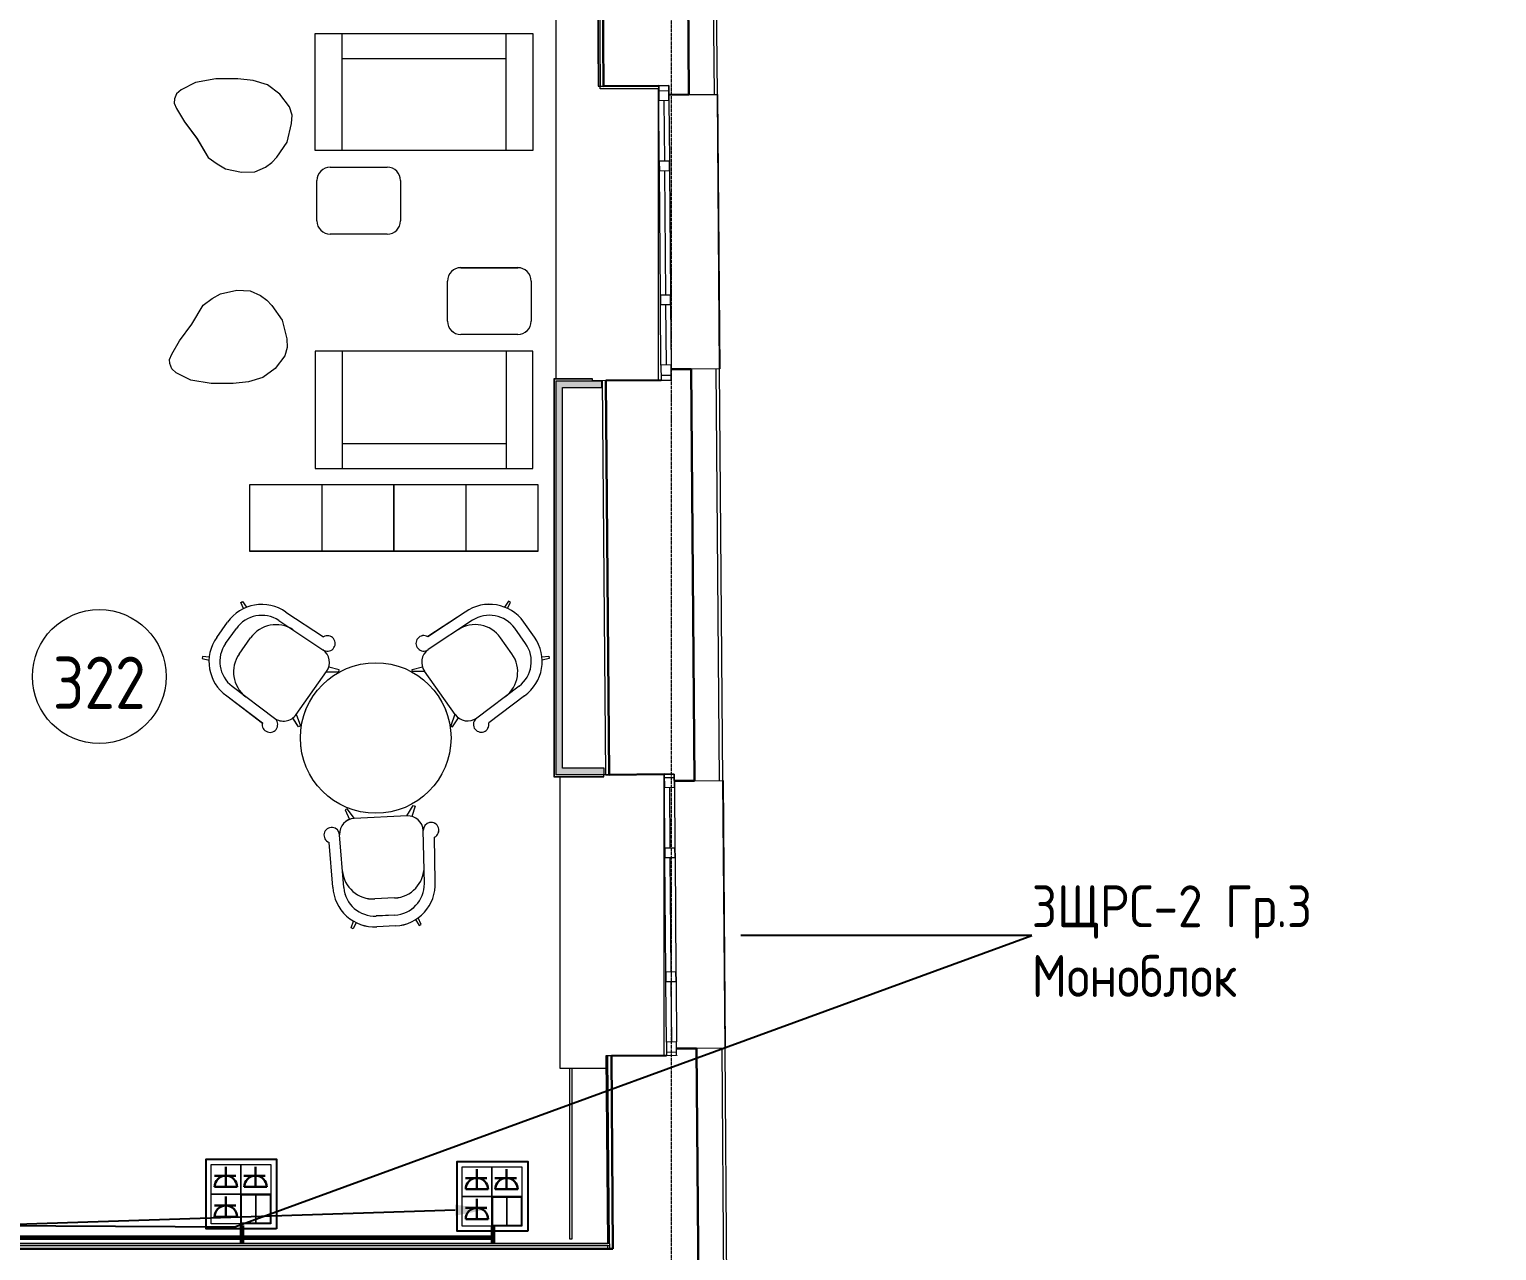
# Model space of a CAD drawing. Header units: millimetres. Extents: x -32 to 417638015, y -35 to 175284279.
# Drawn here: x 1088350 to 1097118, y 72354 to 79653 of the extents above; entities that cross this region are included whole.
import ezdxf
from ezdxf import colors
from ezdxf.entities.mleader import LeaderData, LeaderLine
from ezdxf.math import Vec2, Vec3

# ---------------------------------------------------------------- set-up
doc = ezdxf.new("R2010")
doc.units = ezdxf.units.MM
doc.linetypes.add('ADSK_Линия сетки', pattern=[25, 20, -2.5, 0, -2.5])
for name, color, linetype, lineweight in [('_ Окна', 7, 'Continuous', 9), ('_ЭМ_В полу', 26, 'Кабель в трубе', 60), ('_ЭМ_гофра', 5, 'Continuous', 60), ('_ЭМ_ТХобщее_слой', 7, 'Continuous', 30), ('Аннотация', 7, 'Continuous', 18), ('Окна', 7, 'Continuous', 9), ('Оси', 253, 'Continuous', 9), ('Перекрытие', 7, 'Continuous', 18), ('Стены внутренние', 7, 'Continuous', 18), ('Стены наружные', 7, 'Continuous', 18), ('Стены несущие', 7, 'Continuous', 30), ('Стены отделка', 7, 'Continuous', 30), ('Стены штриховка', 7, 'Continuous', 9), ('ТХ', 5, 'Continuous', 0), ('ШТРИХОВКА', 252, 'Continuous', 15), ('Электро', 250, 'Continuous', 25), ('ЭОМ_Кабель для СУП', 150, 'Continuous', 9)]:
    doc.layers.add(name, color=color, linetype=linetype, lineweight=lineweight)
for name, color, linetype in [('_ЭМ_Надписи', 7, 'Continuous'), ('ВНУТРЯНКА', 1, 'Continuous'), ('ЭОМ_Лотки рабочие', 5, 'Continuous')]:
    doc.layers.add(name, color=color, linetype=linetype)
doc.layers.add('PDF _ЭОМ _розетки', color=7, linetype='Continuous', true_color=0xeb0000)
doc.layers.add('Линии', color=7, linetype='Continuous', lineweight=9, true_color=0x00a600)
doc.styles.add('GOST Common', font='GOST_Common.ttf', dxfattribs={"width": 0.9, "height": 350})
doc.styles.add('ЭОМ', font='isocpeur.ttf', dxfattribs={"width": 0.85, "height": 250})
doc.linetypes.add('Кабель в трубе', pattern='A,8,[133,ltypeshp.shx,S=1,R=0,X=10,Y=1.3],-3,[130,ltypeshp.shx,S=1.5,R=-45,X=-1.5,Y=0],8', length=19)

# ---------------------------------------------------------------- blocks, each defined once
blk = doc.blocks.new('ТХ 3 этаж')
at = {"color": 8, "linetype": 'Continuous', "lineweight": 18}
for p, q in [((60293.3, 24500.7), (60304.5, 24506.7)), ((60310.9, 24463.7), (60293.3, 24500.7)), ((60304.5, 24506.7), (60328, 24471.1)), ((61893.8, 24507.5), (61870.3, 24472)), ((61887.4, 24464.6), (61905, 24501.5)), ((61905, 24501.5), (61893.8, 24507.5)), ((60149.9, 24291.5), (60214.3, 24382.4)), ((60520.6, 24392.6), (60784.7, 24217.2)), ((60563.8, 24442), (60787.5, 24294.9)), ((61634.5, 24442.9), (61410.8, 24295.7)), ((61677.7, 24393.5), (61413.6, 24218.1)), ((62048.4, 24292.3), (61984, 24383.2)), ((60203, 24254), (60267.3, 24344.7)), ((60284.2, 24192), (60352.7, 24288.7)), ((61914.1, 24192.8), (61845.6, 24289.5)), ((61995.3, 24254.9), (61931, 24345.6)), ((60064.5, 24177.7), (60062.6, 24165.2)), ((60062.6, 24165.2), (60103.9, 24154.8)), ((60105.2, 24173.4), (60064.5, 24177.7)), ((60881, 24098.3), (60819.6, 24113.7)), ((61317.3, 24099.1), (61378.7, 24114.5)), ((62093.1, 24174.2), (62133.8, 24178.6)), ((62135.7, 24166), (62094.4, 24155.6)), ((62133.8, 24178.6), (62135.7, 24166)), ((60624.3, 23830.2), (60806.8, 24087.8)), ((60805.6, 24086.2), (60879, 24085.7)), ((60879, 24085.7), (60881, 24098.3)), ((61319.3, 24086.5), (61317.3, 24099.1)), ((61392.7, 24087), (61319.3, 24086.5)), ((61574, 23831.1), (61391.5, 24088.7)), ((60209.5, 23942), (60422.6, 23779.7)), ((60241.8, 23999.1), (60494.8, 23808.1)), ((61956.5, 23999.9), (61703.5, 23809)), ((61988.8, 23942.9), (61775.7, 23780.6)), ((60639, 23756.7), (60604.1, 23809.6)), ((60625.4, 23831.9), (60650.3, 23762.8)), ((60650.3, 23762.8), (60639, 23756.7)), ((61572.9, 23832.7), (61548, 23763.6)), ((61548, 23763.6), (61559.3, 23757.6)), ((61559.3, 23757.6), (61594.2, 23810.4)), ((60928.8, 23267.2), (60917.7, 23261)), ((60917.7, 23261), (60943.5, 23203.2)), ((60973.8, 23209.2), (60928.8, 23267.2)), ((61285, 23224.7), (61324, 23287)), ((61335.7, 23281.8), (61315.7, 23221.8)), ((61324, 23287), (61335.7, 23281.8)), ((61287, 23224.8), (60971.8, 23209.1)), ((60843.5, 22799.1), (60820.9, 23066)), ((60909, 22795.8), (60883.7, 23111.7)), ((61390.7, 22819.8), (61384.4, 23136.7)), ((61455.5, 22829.7), (61451.4, 23097.5)), ((61212.8, 22733.9), (61094.5, 22728)), ((61214.3, 22631.7), (61103.2, 22626.2)), ((60952.9, 22555.4), (60966.3, 22595.8)), ((60964.6, 22550.2), (60952.9, 22555.4)), ((60982.7, 22586.9), (60964.6, 22550.2)), ((61217.6, 22566.8), (61106.4, 22561.3)), ((61338.1, 22604.7), (61359.8, 22570)), ((61370.9, 22576.2), (61353.5, 22615.1)), ((61359.8, 22570), (61370.9, 22576.2))]:
    blk.add_line(p, q, dxfattribs=at)
for centre, radius, start, end in [((60418.8, 24237.5), 250.7, 54.68371, 144.68371), ((61779.5, 24238.3), 250.7, 35.31629, 125.31629), ((60418.8, 24237.4), 185.7, 56.72912, 144.68371), ((61779.5, 24238.2), 185.7, 35.31629, 123.27088), ((60354.4, 24146.6), 250.7, 144.68371, 234.68371), ((60504.2, 24181.3), 185.7, 56.72912, 144.68371), ((60811.5, 24255.1), 46.4, 234.68371, 121.10553), ((61386.8, 24256), 46.4, 58.89447, 305.31629), ((61694.1, 24182.2), 185.7, 35.31629, 123.27088), ((61843.9, 24147.4), 250.7, 305.31629, 35.31629), ((60354.5, 24146.7), 185.7, 144.68371, 232.6383), ((60731, 24141.5), 92.8, 324.68371, 54.68371), ((61467.3, 24142.3), 92.8, 125.31629, 215.31629), ((61843.8, 24147.5), 185.7, 307.3617, 35.31629), ((60435.7, 24084.6), 185.7, 144.68371, 232.6383), ((61762.6, 24085.5), 185.7, 307.3617, 35.31629), ((60468, 23770.3), 46.4, 168.26189, 54.68371), ((60548.5, 23883.9), 92.8, 234.68371, 324.68371), ((61649.8, 23884.8), 92.8, 215.31629, 305.31629), ((61730.3, 23771.1), 46.4, 125.31629, 11.73811), ((60837.3, 23109.4), 46.4, 2.85855, 249.28037), ((60976.4, 23116.4), 92.8, 92.85855, 182.85855), ((61291.7, 23132.1), 92.8, 2.85855, 92.85855), ((61430.8, 23139), 46.4, 296.43673, 182.85855), ((61085.2, 22913.5), 185.7, 184.90396, 272.85855), ((61203.6, 22919.4), 185.7, 272.85855, 0.81314), ((61093.9, 22811.6), 250.7, 182.85855, 272.85855), ((61094, 22811.6), 185.7, 184.90396, 272.85855), ((61205, 22817.2), 185.7, 272.85855, 0.81314), ((61205.1, 22817.2), 250.7, 272.85855, 2.85855)]:
    blk.add_arc(centre, radius, start, end, dxfattribs=at)
at = {"layer": 'ТХ', "color": 8}
for p, q in [((60898.6, 27201.2), (60898.6, 27901.2)), ((61878.6, 27201.2), (61878.6, 27901.2)), ((60898.6, 27751.2), (61878.6, 27751.2)), ((60898.6, 26001.2), (60898.6, 25301.2)), ((61878.6, 26001.2), (61878.6, 25301.2)), ((60898.6, 25451.2), (61878.6, 25451.2)), ((60778.3, 25205.7), (60778.3, 24805.7)), ((61638.3, 25205.7), (61638.3, 24805.7))]:
    blk.add_line(p, q, dxfattribs=at)
for points in [[(60738.6, 27901.2), (62038.6, 27901.2), (62038.6, 27201.2), (60738.6, 27201.2)], [(60738.6, 25301.2), (62038.6, 25301.2), (62038.6, 26001.2), (60738.6, 26001.2)], [(60348.3, 25205.7), (61208.3, 25205.7), (61208.3, 24805.7), (60348.3, 24805.7)], [(61208.3, 25205.7), (62068.3, 25205.7), (62068.3, 24805.7), (61208.3, 24805.7)]]:
    blk.add_lwpolyline(points, close=True, dxfattribs=at)
at = {"layer": 'ТХ', "color": 8, "lineweight": 0}
for points in [[(60276.5, 27629.5), (60145.6, 27629.3), (60023.9, 27608), (59936.7, 27564.3), (59909.7, 27540.1), (59897.7, 27510.1), (59896.2, 27484.5), (59909.8, 27452.9), (59956.6, 27373.3), (60030.4, 27274.2), (60098.3, 27160), (60152.5, 27121), (60202.2, 27092.5), (60298.4, 27071.6), (60378.1, 27074.8), (60441.2, 27101.9), (60478.8, 27130.6), (60508.8, 27162.2), (60570.3, 27251), (60597.2, 27362.3), (60600.1, 27413.5), (60585, 27463.1), (60527.7, 27538.2), (60454, 27593.7), (60368.2, 27619.1)], [(60247.6, 25808), (60116.8, 25808.2), (59995, 25829.5), (59907.9, 25873.2), (59880.8, 25897.3), (59868.9, 25927.4), (59867.4, 25953), (59881, 25984.6), (59927.7, 26064.2), (60001.6, 26163.3), (60069.5, 26277.5), (60123.7, 26316.5), (60173.3, 26345), (60269.6, 26365.9), (60349.3, 26362.7), (60412.4, 26335.6), (60450, 26306.9), (60480, 26275.3), (60541.5, 26186.5), (60568.4, 26075.1), (60571.3, 26024), (60556.2, 25974.4), (60498.9, 25899.3), (60425.1, 25843.8), (60339.4, 25818.4)]]:
    blk.add_lwpolyline(points, close=True, dxfattribs=at)
at = {"layer": 'ТХ', "color": 8}
for points in [[(60828.6, 27101.2), (61168.6, 27101.2)], [(60748.6, 26781.2), (60748.6, 27021.2)], [(61248.6, 27021.2), (61248.6, 26781.2)], [(61168.6, 26701.2), (60828.6, 26701.2)], [(61608.6, 26501.2), (61948.6, 26501.2)], [(61528.6, 26181.2), (61528.6, 26421.2)], [(62028.6, 26421.2), (62028.6, 26181.2)], [(61948.6, 26101.2), (61608.6, 26101.2)]]:
    blk.add_lwpolyline(points, dxfattribs=at)
blk.add_circle((61100, 23690.2), 450, dxfattribs=at)
for centre, start, end in [((60828.6, 27021.2), 90, 180), ((61168.6, 27021.2), 0, 90), ((60828.6, 26781.2), 180, 270), ((61168.6, 26781.2), 270, 0), ((61608.6, 26421.2), 90, 180), ((61948.6, 26421.2), 0, 90), ((61608.6, 26181.2), 180, 270), ((61948.6, 26181.2), 270, 0)]:
    blk.add_arc(centre, 80, start, end, dxfattribs=at)
blk = doc.blocks.new('План 3 этажа')
at = {"layer": 'Стены внутренние'}
for points in [[(55188.195, 23588.356), (55205.237, 23588.356), (55205.237, 25943.31), (55165.237, 25943.31), (55165.237, 23588.356)], [(55430.146, 25903.31), (55439.738, 25903.31), (55439.738, 25943.31), (55205.237, 25943.31), (55205.237, 25903.31), (55410.179, 25903.31)], [(55205.237, 23588.356), (55455.035, 23588.747), (55455.035, 23628.356), (55205.237, 23628.356)]]:
    blk.add_hatch(color=8, dxfattribs=at).paths.add_polyline_path(points)
at = {"layer": '_ Окна', "color": 8, "lineweight": 18}
for p, q in [((55780.011, 27707.443), (55840.009, 27707.928)), ((55780.739, 27617.446), (55780.011, 27707.443)), ((55840.009, 27707.928), (55840.737, 27617.931)), ((55840.737, 27617.931), (55780.739, 27617.446)), ((55783.65, 27257.457), (55843.648, 27257.943)), ((55784.135, 27197.459), (55783.65, 27257.457)), ((55844.133, 27197.945), (55784.135, 27197.459)), ((55843.648, 27257.943), (55844.133, 27197.945)), ((55790.12, 26457.484), (55850.118, 26457.969)), ((55790.605, 26397.486), (55790.12, 26457.484)), ((55850.603, 26397.971), (55790.605, 26397.486)), ((55850.118, 26457.969), (55850.603, 26397.971)), ((55853.515, 26037.983), (55793.517, 26037.497)), ((55793.517, 26037.497), (55794.245, 25947.5)), ((55854.243, 25947.985), (55853.515, 26037.983)), ((55794.245, 25947.5), (55854.243, 25947.985)), ((55813.299, 23591.577), (55873.297, 23592.063)), ((55813.946, 23511.58), (55813.299, 23591.577)), ((55873.297, 23592.063), (55873.944, 23512.065)), ((55873.944, 23512.065), (55813.946, 23511.58)), ((55816.857, 23151.592), (55876.855, 23152.077)), ((55817.342, 23091.594), (55816.857, 23151.592)), ((55876.855, 23152.077), (55877.34, 23092.079)), ((55877.34, 23092.079), (55817.342, 23091.594)), ((55822.842, 22411.616), (55882.84, 22412.101)), ((55823.327, 22351.618), (55822.842, 22411.616)), ((55882.84, 22412.101), (55883.325, 22352.103)), ((55883.325, 22352.103), (55823.327, 22351.618)), ((55886.237, 21992.115), (55826.239, 21991.63)), ((55826.239, 21991.63), (55826.886, 21911.632)), ((55886.884, 21912.117), (55886.237, 21992.115)), ((55826.886, 21911.632), (55886.884, 21912.117))]:
    blk.add_line(p, q, dxfattribs=at)
at = {"layer": '_ Окна', "color": 8}
for p, q in [((55780.253, 27677.444), (55840.251, 27677.929)), ((55810.738, 27617.688), (55813.649, 27257.7)), ((55814.134, 27197.702), (55820.119, 26457.726)), ((55820.604, 26397.728), (55823.516, 26037.74)), ((55794.002, 25977.499), (55854, 25977.985)), ((55813.46, 23571.578), (55873.458, 23572.063)), ((55843.945, 23511.823), (55846.856, 23151.834)), ((55847.341, 23091.836), (55852.841, 22411.858)), ((55853.326, 22351.86), (55856.238, 21991.872)), ((55826.724, 21931.632), (55886.722, 21932.117))]:
    blk.add_line(p, q, dxfattribs=at)
at = {"layer": 'Линии', "color": 8}
blk.add_circle((52437.452, 24175.802), 400, dxfattribs=at)
at = {"layer": 'Окна', "color": 8}
for p, q in [((55840.009, 27707.928), (55780.011, 27707.443)), ((55780.011, 27707.443), (55780.739, 27617.446)), ((55840.737, 27617.931), (55840.009, 27707.928)), ((55783.65, 27257.457), (55780.739, 27617.446)), ((55840.737, 27617.931), (55843.648, 27257.943)), ((55783.65, 27257.457), (55784.135, 27197.459)), ((55790.12, 26457.484), (55784.135, 27197.459)), ((55844.133, 27197.945), (55843.648, 27257.943)), ((55844.133, 27197.945), (55850.118, 26457.969)), ((55790.12, 26457.484), (55790.605, 26397.486)), ((55793.517, 26037.497), (55790.605, 26397.486)), ((55850.603, 26397.971), (55850.118, 26457.969)), ((55850.603, 26397.971), (55853.515, 26037.983)), ((55793.517, 26037.497), (55794.245, 25947.5)), ((55854.243, 25947.985), (55853.515, 26037.983)), ((55794.245, 25947.5), (55854.243, 25947.985)), ((55873.297, 23592.063), (55813.299, 23591.577)), ((55813.299, 23591.577), (55813.946, 23511.58)), ((55873.944, 23512.065), (55873.297, 23592.063)), ((55816.857, 23151.592), (55813.946, 23511.58)), ((55873.944, 23512.065), (55876.855, 23152.077)), ((55816.857, 23151.592), (55817.342, 23091.594)), ((55877.34, 23092.079), (55876.855, 23152.077)), ((55822.842, 22411.616), (55817.342, 23091.594)), ((55877.34, 23092.079), (55882.84, 22412.101)), ((55822.842, 22411.616), (55823.327, 22351.618)), ((55883.325, 22352.103), (55882.84, 22412.101)), ((55826.239, 21991.63), (55823.327, 22351.618)), ((55883.325, 22352.103), (55886.237, 21992.115)), ((55826.239, 21991.63), (55826.886, 21911.632)), ((55886.884, 21912.117), (55886.237, 21992.115)), ((55826.886, 21911.632), (55886.884, 21912.117))]:
    blk.add_line(p, q, dxfattribs=at)
at = {"layer": 'Оси', "color": 8, "linetype": 'ADSK_Линия сетки'}
blk.add_line((55856.908, -3523.688), (55856.908, 43515.246), dxfattribs=at)
at = {"layer": 'Перекрытие', "color": 8}
for p, q in [((55165.237, 31934.12), (55165.237, 25955.31)), ((55430.146, 27689.261), (55430.022, 27704.612)), ((55779.366, 27689.261), (55430.146, 27689.261)), ((55779.366, 25947.38), (55779.366, 27689.261)), ((55439.738, 25929.261), (55444.381, 25929.261)), ((55812.654, 23587.772), (55451.318, 23587.772)), ((55812.654, 21911.327), (55812.654, 23587.772)), ((55188.195, 23576.517), (55188.195, 21834.474)), ((55188.195, 21834.474), (55465.498, 21834.474))]:
    blk.add_line(p, q, dxfattribs=at)
at = {"layer": 'Стены внутренние', "color": 8}
for p, q in [((55248.195, 20812.96), (55248.195, 21834.474)), ((55260.195, 21834.474), (55260.195, 20812.96)), ((55260.195, 20812.96), (55248.195, 20812.96))]:
    blk.add_line(p, q, dxfattribs=at)
at = {"layer": 'Стены наружные', "color": 8}
for p, q in [((56130.302, 27654.274), (56131.302, 27654.282)), ((56143.526, 26015.218), (56130.302, 27654.274)), ((56130.444, 27655.275), (56143.707, 26015.329)), ((56131.302, 27654.282), (56144.533, 26014.335)), ((56144.533, 26014.335), (56143.533, 26014.327)), ((55463.313, 23588.356), (55455.035, 23588.356)), ((56163.38, 23554.407), (56164.38, 23554.415)), ((56176.288, 21954.459), (56163.38, 23554.407)), ((56163.611, 23554.409), (56176.551, 21954.462)), ((56164.38, 23554.415), (56177.288, 21954.467)), ((56177.288, 21954.467), (56176.288, 21954.459))]:
    blk.add_line(p, q, dxfattribs=at)
at = {"layer": 'Стены несущие', "color": 8}
for p, q in [((55939.94, 30189.815), (55960.45, 27653.9)), ((55430.199, 30155.691), (55450.021, 27704.774)), ((55450.021, 27704.774), (55780.011, 27707.443)), ((55840.453, 27652.93), (55960.45, 27653.9)), ((55973.713, 26013.954), (55853.717, 26012.983)), ((55973.713, 26013.954), (55993.616, 23553.034)), ((55794.245, 25947.5), (55464.255, 25944.831)), ((55464.255, 25944.831), (55483.309, 23588.908)), ((55483.309, 23588.908), (55813.299, 23591.577)), ((55873.62, 23552.064), (55993.616, 23553.034)), ((56006.556, 21953.087), (55886.56, 21952.116)), ((56006.556, 21953.087), (56026.249, 19518.168)), ((55826.886, 21911.632), (55496.896, 21908.963)), ((55506.233, 20754.474), (55496.896, 21908.963)), ((55886.892, 21911.118), (55886.884, 21912.117)), ((55506.233, 20754.474), (50473.214, 20754.474))]:
    blk.add_line(p, q, dxfattribs=at)
at = {"layer": 'Стены отделка', "color": 8, "lineweight": 9}
for p, q in [((56130.444, 27655.275), (56109.934, 30191.19)), ((55398.2, 30155.433), (55418.022, 27704.515)), ((55418.022, 27704.515), (55450.021, 27704.774)), ((55960.45, 27653.9), (56130.444, 27655.275)), ((55153.237, 25953.31), (55153.237, 23578.356)), ((55384.168, 25955.31), (55155.237, 25955.31)), ((55384.258, 25944.184), (55384.168, 25955.31)), ((56143.707, 26015.329), (55973.713, 26013.954)), ((56163.611, 23554.409), (56143.707, 26015.329)), ((55165.237, 25943.31), (55165.237, 23588.356)), ((55165.237, 25943.31), (55444.267, 25943.31)), ((55205.237, 23628.356), (55205.237, 25903.31)), ((55205.237, 25903.31), (55439.738, 25903.31)), ((55464.255, 25944.831), (55384.258, 25944.184)), ((55439.738, 25903.31), (55439.738, 25943.31)), ((55463.31, 23588.747), (55444.256, 25944.67)), ((55455.035, 23588.356), (55165.237, 23588.356)), ((55455.035, 23628.356), (55205.237, 23628.356)), ((55451.41, 23576.356), (55451.313, 23588.356)), ((55455.035, 23588.356), (55455.035, 23628.356)), ((55463.31, 23588.747), (55483.309, 23588.908)), ((55155.237, 23576.356), (55451.41, 23576.356)), ((55993.616, 23553.034), (56163.611, 23554.409)), ((56176.551, 21954.462), (56006.556, 21953.087)), ((56196.243, 19519.543), (56176.551, 21954.462)), ((55496.896, 21908.963), (55464.897, 21908.705)), ((55464.897, 21908.705), (55473.974, 20786.474)), ((55476.897, 21908.802), (55476.905, 21907.802)), ((55473.974, 20786.474), (50479.214, 20786.474)), ((55485.99, 20784.474), (55486.237, 20753.989)), ((49483.739, 20774.474), (55486.071, 20774.474)), ((55476.233, 20754.474), (55476.233, 20774.474)), ((55486.237, 20753.989), (55506.236, 20754.151))]:
    blk.add_line(p, q, dxfattribs=at)
at = {"layer": 'Стены штриховка', "color": 8}
for p, q in [((56089.935, 30191.028), (56110.445, 27655.113)), ((55400.2, 30155.449), (55420.022, 27704.531)), ((55410.2, 30155.53), (55430.022, 27704.612)), ((55155.237, 25955.31), (55153.237, 25955.31)), ((55153.237, 25955.31), (55153.237, 25953.31)), ((55384.184, 25953.31), (55153.237, 25953.31)), ((55155.237, 25955.31), (55155.237, 23576.356)), ((56143.611, 23554.247), (56123.708, 26015.167)), ((55153.237, 23578.356), (55451.394, 23578.356)), ((55153.237, 23578.356), (55153.237, 23576.356)), ((55153.237, 23576.356), (55155.237, 23576.356)), ((56156.551, 21954.3), (56176.244, 19519.381)), ((55466.897, 21908.721), (55475.99, 20784.474)), ((55485.99, 20784.474), (55476.905, 21907.802)), ((55475.99, 20784.474), (50477.214, 20784.474))]:
    blk.add_line(p, q, dxfattribs=at)
at = {"layer": 'ЭОМ_Лотки рабочие'}
blk.add_blockref('ТХ 3 этаж', (-7010.895, 118.542), dxfattribs=at)
at = {"layer": 'Аннотация', "color": 8, "lineweight": 9, "insert": (52437.452, 24138.854), "char_height": 312.5, "width": 520.21112, "attachment_point": 5, "line_spacing_factor": 1.022766, "style": 'GOST Common'}
blk.add_mtext('322', dxfattribs=at)
blk = doc.blocks.new('_ЭМ_ТХ2_3 этаж_нов')
at = {"color": 8, "linetype": 'Continuous', "lineweight": 18}
for p, q in [((59275.5, 24465.3), (59286.7, 24471.3)), ((59293.1, 24428.4), (59275.5, 24465.3)), ((59286.7, 24471.3), (59310.2, 24435.7)), ((60876, 24472.2), (60852.5, 24436.6)), ((60869.6, 24429.2), (60887.2, 24466.2)), ((60887.2, 24466.2), (60876, 24472.2)), ((59546, 24406.7), (59769.7, 24259.5)), ((60616.7, 24407.5), (60393, 24260.4)), ((59132.1, 24256.1), (59196.5, 24347)), ((59185.2, 24218.6), (59249.5, 24309.4)), ((59502.8, 24357.3), (59766.9, 24181.9)), ((60659.9, 24358.1), (60395.8, 24182.7)), ((60977.5, 24219.5), (60913.2, 24310.2)), ((61030.6, 24257), (60966.2, 24347.9)), ((59266.4, 24156.6), (59334.9, 24253.3)), ((60896.3, 24157.5), (60827.8, 24254.1)), ((59046.7, 24142.4), (59044.8, 24129.8)), ((59044.8, 24129.8), (59086.1, 24119.4)), ((59087.4, 24138), (59046.7, 24142.4)), ((61075.3, 24138.9), (61116, 24143.2)), ((61117.9, 24130.6), (61076.6, 24120.3)), ((61116, 24143.2), (61117.9, 24130.6)), ((59606.5, 23794.9), (59789, 24052.4)), ((59787.8, 24050.8), (59861.2, 24050.3)), ((59863.2, 24062.9), (59801.8, 24078.3)), ((59861.2, 24050.3), (59863.2, 24062.9)), ((60299.5, 24063.8), (60360.9, 24079.1)), ((60301.5, 24051.2), (60299.5, 24063.8)), ((60374.9, 24051.7), (60301.5, 24051.2)), ((60556.2, 23795.7), (60373.7, 24053.3)), ((59224, 23963.7), (59477, 23772.8)), ((60938.7, 23964.6), (60685.7, 23773.6)), ((59191.7, 23906.7), (59404.8, 23744.4)), ((60971, 23907.5), (60757.9, 23745.2)), ((59621.2, 23721.4), (59586.3, 23774.2)), ((59607.6, 23796.5), (59632.5, 23727.4)), ((60555.1, 23797.4), (60530.2, 23728.2)), ((60541.5, 23722.2), (60576.4, 23775.1)), ((59632.5, 23727.4), (59621.2, 23721.4)), ((60530.2, 23728.2), (60541.5, 23722.2)), ((60267.2, 23189.4), (60306.2, 23251.6)), ((60317.9, 23246.5), (60297.9, 23186.4)), ((60306.2, 23251.6), (60317.9, 23246.5)), ((59911, 23231.9), (59899.9, 23225.6)), ((59899.9, 23225.6), (59925.7, 23167.8)), ((59956, 23173.8), (59911, 23231.9)), ((60269.2, 23189.5), (59954, 23173.7)), ((59891.2, 22760.4), (59865.9, 23076.4)), ((60372.9, 22784.5), (60366.6, 23101.4)), ((60437.7, 22794.3), (60433.6, 23062.1)), ((59825.7, 22763.8), (59803.1, 23030.6)), ((60195, 22698.5), (60076.7, 22692.6)), ((59935.1, 22520), (59948.5, 22560.5)), ((59964.9, 22551.6), (59946.8, 22514.9)), ((60196.5, 22596.4), (60085.4, 22590.8)), ((60320.3, 22569.3), (60342, 22534.6)), ((60353.1, 22540.9), (60335.7, 22579.8)), ((60342, 22534.6), (60353.1, 22540.9)), ((59946.8, 22514.9), (59935.1, 22520)), ((60199.8, 22531.5), (60088.6, 22525.9))]:
    blk.add_line(p, q, dxfattribs=at)
for centre, radius, start, end in [((59401, 24202.1), 250.7, 54.68371, 144.68371), ((59401, 24202), 185.7, 56.72912, 144.68371), ((60761.7, 24203), 250.7, 35.31629, 125.31629), ((60761.7, 24202.9), 185.7, 35.31629, 123.27088), ((59486.4, 24146), 185.7, 56.72912, 144.68371), ((60676.3, 24146.8), 185.7, 35.31629, 123.27088), ((59336.6, 24111.2), 250.7, 144.68371, 234.68371), ((59336.7, 24111.3), 185.7, 144.68371, 232.6383), ((59793.7, 24219.8), 46.4, 234.68371, 121.10553), ((60369, 24220.6), 46.4, 58.89447, 305.31629), ((60826, 24112.2), 185.7, 307.3617, 35.31629), ((60826.1, 24112.1), 250.7, 305.31629, 35.31629), ((59417.9, 24049.3), 185.7, 144.68371, 232.6383), ((59713.2, 24106.1), 92.8, 324.68371, 54.68371), ((60449.5, 24107), 92.8, 125.31629, 215.31629), ((60744.8, 24050.1), 185.7, 307.3617, 35.31629), ((59450.2, 23734.9), 46.4, 168.26189, 54.68371), ((59530.7, 23848.5), 92.8, 234.68371, 324.68371), ((60632, 23849.4), 92.8, 215.31629, 305.31629), ((60712.5, 23735.8), 46.4, 125.31629, 11.73811), ((59958.6, 23081), 92.8, 92.85855, 182.85855), ((60273.9, 23096.7), 92.8, 2.85855, 92.85855), ((60412.9, 23103.7), 46.4, 296.43673, 182.85855), ((59819.5, 23074), 46.4, 2.85855, 249.28037), ((60185.8, 22884), 185.7, 272.85855, 0.81314), ((60067.4, 22878.1), 185.7, 184.90396, 272.85855), ((60076.1, 22776.3), 250.7, 182.85855, 272.85855), ((60076.2, 22776.3), 185.7, 184.90396, 272.85855), ((60187.2, 22781.8), 185.7, 272.85855, 0.81314), ((60187.3, 22781.8), 250.7, 272.85855, 2.85855)]:
    blk.add_arc(centre, radius, start, end, dxfattribs=at)
at = {"layer": 'ТХ', "color": 8}
for p, q in [((59880.8, 27165.8), (59880.8, 27865.8)), ((60860.8, 27165.8), (60860.8, 27865.8)), ((59880.8, 27715.8), (60860.8, 27715.8)), ((59880.8, 25965.8), (59880.8, 25265.8)), ((60860.8, 25965.8), (60860.8, 25265.8)), ((59880.8, 25415.8), (60860.8, 25415.8)), ((59760.5, 25170.4), (59760.5, 24770.4)), ((60620.5, 25170.4), (60620.5, 24770.4))]:
    blk.add_line(p, q, dxfattribs=at)
for points in [[(59720.8, 27865.8), (61020.8, 27865.8), (61020.8, 27165.8), (59720.8, 27165.8)], [(59720.8, 25265.8), (61020.8, 25265.8), (61020.8, 25965.8), (59720.8, 25965.8)], [(59330.5, 25170.4), (60190.5, 25170.4), (60190.5, 24770.4), (59330.5, 24770.4)], [(60190.5, 25170.4), (61050.5, 25170.4), (61050.5, 24770.4), (60190.5, 24770.4)]]:
    blk.add_lwpolyline(points, close=True, dxfattribs=at)
at = {"layer": 'ТХ', "color": 8, "lineweight": 0}
for points in [[(59258.7, 27594.1), (59127.8, 27593.9), (59006.1, 27572.6), (58918.9, 27528.9), (58891.9, 27504.8), (58879.9, 27474.7), (58878.4, 27449.1), (58892, 27417.6), (58938.8, 27337.9), (59012.6, 27238.8), (59080.5, 27124.6), (59134.7, 27085.6), (59184.4, 27057.1), (59280.6, 27036.3), (59360.3, 27039.4), (59423.4, 27066.6), (59461, 27095.2), (59491, 27126.8), (59552.5, 27215.7), (59579.4, 27327), (59582.3, 27378.1), (59567.2, 27427.7), (59509.9, 27502.8), (59436.2, 27558.3), (59350.4, 27583.7)], [(59229.8, 25772.6), (59099, 25772.9), (58977.2, 25794.1), (58890.1, 25837.9), (58863, 25862), (58851.1, 25892.1), (58849.6, 25917.6), (58863.2, 25949.2), (58909.9, 26028.8), (58983.8, 26128), (59051.7, 26242.1), (59105.9, 26281.1), (59155.5, 26309.6), (59251.8, 26330.5), (59331.5, 26327.4), (59394.6, 26300.2), (59432.2, 26271.6), (59462.2, 26239.9), (59523.7, 26151.1), (59550.6, 26039.8), (59553.5, 25988.7), (59538.4, 25939.1), (59481.1, 25864), (59407.3, 25808.4), (59321.6, 25783)]]:
    blk.add_lwpolyline(points, close=True, dxfattribs=at)
at = {"layer": 'ТХ', "color": 8}
for points in [[(59810.8, 27065.8), (60150.8, 27065.8)], [(59730.8, 26745.8), (59730.8, 26985.8)], [(60230.8, 26985.8), (60230.8, 26745.8)], [(60150.8, 26665.8), (59810.8, 26665.8)], [(60590.8, 26465.8), (60930.8, 26465.8)], [(60510.8, 26145.8), (60510.8, 26385.8)], [(61010.8, 26385.8), (61010.8, 26145.8)], [(60930.8, 26065.8), (60590.8, 26065.8)]]:
    blk.add_lwpolyline(points, dxfattribs=at)
blk.add_circle((60082.2, 23654.9), 450, dxfattribs=at)
for centre, start, end in [((59810.8, 26985.8), 90, 180), ((60150.8, 26985.8), 0, 90), ((59810.8, 26745.8), 180, 270), ((60150.8, 26745.8), 270, 0), ((60590.8, 26385.8), 90, 180), ((60930.8, 26385.8), 0, 90), ((60590.8, 26145.8), 180, 270), ((60930.8, 26145.8), 270, 0)]:
    blk.add_arc(centre, 80, start, end, dxfattribs=at)
blk = doc.blocks.new('Блок из 4 розеток')
for points in [[(-209, 203.1), (-124.1, 203.1), (-124.1, 33.5), (-209, 33.5)], [(-124.1, 203.1), (-39.1, 203.1), (-39.1, 33.5), (-124.1, 33.5)]]:
    blk.add_lwpolyline(points, close=True)
at = {"layer": 'PDF _ЭОМ _розетки', "color": 3, "linetype": 'Continuous', "lineweight": 25, "transparency": 33554687}
blk.add_lwpolyline([(0, 0), (-421.6, 0), (-421.6, 415.2), (0, 415.2)], close=True, dxfattribs=at)
at = {"layer": 'PDF _ЭОМ _розетки', "color": 7, "linetype": 'Continuous', "lineweight": 20, "transparency": 33554687}
for points in [[(-213.4, 384.9), (-213.4, 207), (-391.2, 207), (-391.2, 384.9)], [(-35.6, 384.9), (-35.6, 207), (-213.4, 207), (-213.4, 384.9)], [(-213.4, 207), (-213.4, 29.2), (-391.2, 29.2), (-391.2, 207)], [(-35.6, 207), (-35.6, 29.2), (-213.4, 29.2), (-213.4, 207)]]:
    blk.add_lwpolyline(points, close=True, dxfattribs=at)
at = {"layer": 'ВНУТРЯНКА', "color": 5, "lineweight": 30, "ltscale": 100, "transparency": 33554687}
for p, q in [((-244.3, 317), (-372.2, 317)), ((-67.6, 317), (-195.5, 317)), ((-244.3, 139.2), (-372.2, 139.2))]:
    blk.add_line(p, q, dxfattribs=at)
at = {"layer": 'Электро', "color": 5, "lineweight": 30, "transparency": 33554687}
for p, q in [((-303.2, 249.8), (-303.2, 369.9)), ((-126.5, 249.8), (-126.5, 369.9)), ((-370.4, 249.8), (-235.9, 249.8)), ((-303.2, 72), (-303.2, 192.1)), ((-193.7, 249.8), (-59.2, 249.8)), ((-370.4, 72), (-235.9, 72))]:
    blk.add_line(p, q, dxfattribs=at)
at = {"layer": 'Электро', "color": 5, "lineweight": 30, "transparency": 33554687, "extrusion": (0, 0, -1)}
for centre in [(-303.2, 249.7), (-126.5, 249.7), (-303.2, 71.9)]:
    blk.add_ellipse(centre, major_axis=(-47.6, -47.6), ratio=1, start_param=0.787621, end_param=3.924768, dxfattribs=at)

msp = doc.modelspace()

# ---------------------------------------------------------------- linework, layer by layer
at = {"layer": '_ЭМ_В полу', "linetype": 'ByBlock'}
for points in [[(1089619.1, 72504.2), (1089619.1, 72395.8)], [(1091119.1, 72504.2), (1091119.1, 72395.8)]]:
    msp.add_lwpolyline(points, dxfattribs=at)
at = {"layer": '_ЭМ_гофра', "linetype": 'ByBlock'}
msp.add_lwpolyline([(1091119.1, 72429.7), (1086874.3, 72429.7), (1086874.3, 75745.2), (1084982.2, 75745.2)], dxfattribs=at)

# ---------------------------------------------------------------- block references
at = {"layer": '_ЭМ_ТХобщее_слой', "lineweight": 50}
msp.add_blockref('_ЭМ_ТХ2_3 этаж_нов', (1030337.8, 51763.2), dxfattribs=at)
at = {"layer": 'ШТРИХОВКА'}
msp.add_blockref('План 3 этажа', (1036330.9, 51609.3), dxfattribs=at)
at = {"layer": 'ЭОМ_Кабель для СУП', "color": 217, "linetype": 'ByBlock', "lineweight": 40, "true_color": 0x93278f, "transparency": 33554687}
for p in [(1089828, 72484.6), (1091328, 72470.6)]:
    msp.add_blockref('Блок из 4 розеток', p, dxfattribs=at)

# ---------------------------------------------------------------- leaders
at = {"layer": '_ЭМ_Надписи', "color": 7, "ltscale": 5}
ml = msp.add_multileader_mtext('Standard', dxfattribs=at)
ml.set_content('{\\fGOST Common|b0|i0|c204|p34;\\W0.9;\\C256;3ЩРС-2\\fISOCPEUR|b0|i0|c204|p34;\\W0.85; Гр.3\\PМоноблок}', color=1, style='ЭОМ')
ml.set_leader_properties()
ml.build(insert=Vec2(0, 0))
ml.multileader.update_dxf_attribs({"text_left_attachment_type": 6, "text_right_attachment_type": 6, "dogleg_length": 0, "arrow_head_size": 200})
ctx = ml.context
ctx.base_point, ctx.char_height, ctx.arrow_head_size, ctx.landing_gap_size, ctx.plane_origin = Vec3(1094340.2, 74237.1), 250, 200, 0, Vec3(1064541.9, 88529.1)
ctx.left_attachment, ctx.right_attachment = 6, 6
notes = []
notes.append((ctx, [(0, (1, 1, 0), (1094340.2, 74237.1), (1, 0), 0, [(2, [(1091094.5, 72602.3), (1088119.1, 72504.2), (1089577.8, 72495.8)], 0, [])])]))
ctx.mtext.insert, ctx.mtext.width, ctx.mtext.defined_height, ctx.mtext.flow_direction = Vec3(1094340.2, 74537.1), 2777.388, 545.6, 5
for ctx, leaders in notes:
    for number, flags, end, landing, length, lines in leaders:
        leader = LeaderData()
        leader.index, (leader.has_last_leader_line, leader.has_dogleg_vector, leader.attachment_direction) = number, flags
        leader.last_leader_point, leader.dogleg_vector, leader.dogleg_length = Vec3(end), Vec3(landing), length
        for number, points, colour, breaks in lines:
            line = LeaderLine()
            line.index, line.vertices, line.color, line.breaks = number, Vec3.list(points), colors.encode_raw_color(colour), breaks
            leader.lines.append(line)
        ctx.leaders.append(leader)

doc.saveas('drawing.dxf')
